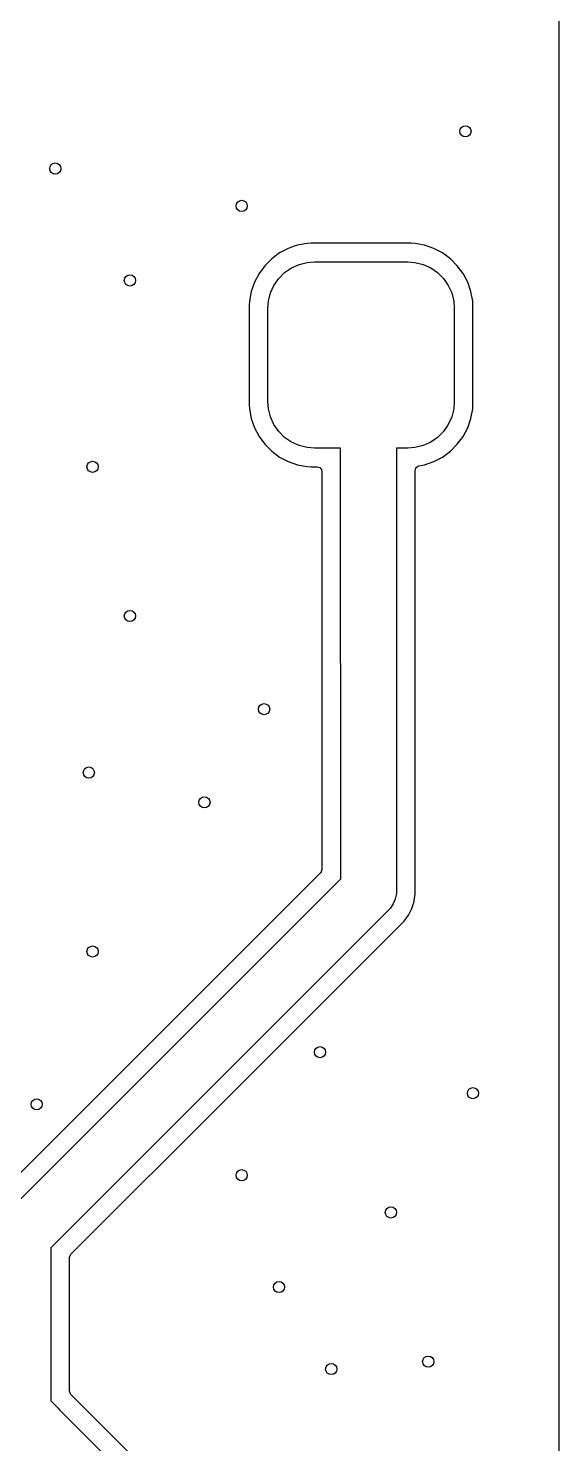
# Model space of a CAD drawing. Extents: x 105.5 to 175.5, y -124.6 to -35.5.
# Drawn here: x 161.28 to 175.5, y -103.2 to -65.24 of the extents above; entities that cross this region are included whole.
import ezdxf

# ---------------------------------------------------------------- set-up
doc = ezdxf.new("R2010")
doc.units = 0
doc.layers.add('BLACK', color=7, linetype='CONTINUOUS')

msp = doc.modelspace()

# ---------------------------------------------------------------- linework, layer by layer
at = {"layer": 'BLACK', "linetype": 'CONTINUOUS'}
for p, q in [((175.4995, -40.931324), (175.4995, -119.422662)), ((168.016071, -71.263651), (167.804968, -71.41945)), ((168.248021, -71.141061), (168.016071, -71.263651)), ((168.248024, -71.141059), (168.248021, -71.141061)), ((168.248026, -71.141059), (168.248024, -71.141059)), ((168.408354, -71.084958), (168.248026, -71.141059)), ((168.495672, -71.054404), (168.408354, -71.084958)), ((168.495677, -71.054403), (168.495672, -71.054404)), ((168.753445, -71.005631), (168.495677, -71.054403)), ((168.753456, -71.00563), (168.753445, -71.005631)), ((168.753457, -71.00563), (168.753456, -71.00563)), ((168.862608, -70.9995), (168.753457, -71.00563)), ((171.537392, -70.9995), (168.862608, -70.9995)), ((171.646543, -71.00563), (171.537392, -70.9995)), ((171.646544, -71.00563), (171.646543, -71.00563)), ((171.646554, -71.005631), (171.646544, -71.00563)), ((171.904322, -71.054403), (171.646554, -71.005631)), ((171.904327, -71.054404), (171.904322, -71.054403)), ((171.904332, -71.054405), (171.904327, -71.054404)), ((171.904333, -71.054406), (171.904332, -71.054405)), ((172.151974, -71.141059), (171.904333, -71.054406)), ((172.151977, -71.14106), (172.151974, -71.141059)), ((172.151978, -71.141061), (172.151977, -71.14106)), ((172.383928, -71.263651), (172.151978, -71.141061)), ((172.383929, -71.263652), (172.383928, -71.263651)), ((172.383933, -71.263654), (172.383929, -71.263652)), ((172.595031, -71.41945), (172.383933, -71.263654)), ((167.61945, -71.604968), (167.463651, -71.816071)), ((167.804968, -71.41945), (167.61945, -71.604968)), ((168.148905, -71.790444), (168.333115, -71.662824)), ((168.333115, -71.662824), (168.537151, -71.570146)), ((168.537151, -71.570146), (168.754457, -71.51539)), ((168.754457, -71.51539), (168.95, -71.5)), ((168.95, -71.5), (171.45, -71.5)), ((171.45, -71.5), (171.645543, -71.51539)), ((171.645543, -71.51539), (171.862849, -71.570146)), ((171.862849, -71.570146), (172.066885, -71.662824)), ((172.066885, -71.662824), (172.251095, -71.790444)), ((172.78055, -71.604969), (172.595031, -71.41945)), ((172.936346, -71.816067), (172.78055, -71.604969)), ((167.341061, -72.048021), (167.254404, -72.295672)), ((167.463651, -71.816071), (167.341061, -72.048021)), ((167.862824, -72.133115), (167.990444, -71.948905)), ((167.990444, -71.948905), (168.148905, -71.790444)), ((172.251095, -71.790444), (172.409556, -71.948905)), ((172.409556, -71.948905), (172.537176, -72.133115)), ((173.058941, -72.048026), (172.936346, -71.816067)), ((173.145594, -72.295667), (173.058941, -72.048026)), ((167.254403, -72.295677), (167.205631, -72.553445)), ((167.254404, -72.295672), (167.254403, -72.295677)), ((167.71539, -72.554457), (167.770146, -72.337151)), ((167.770146, -72.337151), (167.862824, -72.133115)), ((172.537176, -72.133115), (172.629854, -72.337151)), ((172.629854, -72.337151), (172.68461, -72.554457)), ((173.19437, -72.553457), (173.145594, -72.295667)), ((167.20563, -72.553458), (167.1995, -72.66261)), ((167.1995, -72.66261), (167.1995, -75.337389)), ((167.205631, -72.553445), (167.20563, -72.553458)), ((167.7, -72.75), (167.71539, -72.554457)), ((167.7, -75.25), (167.7, -72.75)), ((172.68461, -72.554457), (172.7, -72.75)), ((172.7, -72.75), (172.7, -75.25)), ((173.2005, -72.662608), (173.19437, -72.553457)), ((173.2005, -75.337392), (173.2005, -72.662608)), ((167.1995, -75.337389), (167.20563, -75.446541)), ((167.20563, -75.446541), (167.205631, -75.446554)), ((167.205631, -75.446554), (167.254403, -75.704322)), ((167.71539, -75.445543), (167.7, -75.25)), ((167.770146, -75.662849), (167.71539, -75.445543)), ((172.68461, -75.445543), (172.629854, -75.662849)), ((172.7, -75.25), (172.68461, -75.445543)), ((173.145594, -75.704333), (173.19437, -75.446543)), ((173.19437, -75.446543), (173.2005, -75.337392)), ((167.254403, -75.704322), (167.254404, -75.704327)), ((167.254404, -75.704327), (167.254405, -75.704332)), ((167.254405, -75.704332), (167.254406, -75.704333)), ((167.254406, -75.704333), (167.341059, -75.951974)), ((167.862824, -75.866885), (167.770146, -75.662849)), ((167.990444, -76.051095), (167.862824, -75.866885)), ((172.537176, -75.866885), (172.409556, -76.051095)), ((172.629854, -75.662849), (172.537176, -75.866885)), ((173.058941, -75.951974), (173.145594, -75.704333)), ((167.341059, -75.951974), (167.463654, -76.183933)), ((167.463654, -76.183933), (167.61945, -76.395031)), ((168.148905, -76.209556), (167.990444, -76.051095)), ((168.333115, -76.337176), (168.148905, -76.209556)), ((172.251095, -76.209556), (172.066885, -76.337176)), ((172.409556, -76.051095), (172.251095, -76.209556)), ((172.78055, -76.395031), (172.936346, -76.183933)), ((172.936346, -76.183933), (173.058941, -75.951974)), ((167.61945, -76.395031), (167.804969, -76.58055)), ((167.804969, -76.58055), (168.016067, -76.736346)), ((168.537151, -76.429854), (168.333115, -76.337176)), ((168.754457, -76.48461), (168.537151, -76.429854)), ((168.95, -76.5), (168.754457, -76.48461)), ((169.650186, -76.5), (168.95, -76.5)), ((169.653499, -88.053725), (169.650186, -76.5)), ((171.45, -76.5), (171.146596, -76.5)), ((171.146596, -76.5), (171.15, -88.367767)), ((171.645543, -76.48461), (171.45, -76.5)), ((171.862849, -76.429854), (171.645543, -76.48461)), ((172.066885, -76.337176), (171.862849, -76.429854)), ((172.383933, -76.736346), (172.595031, -76.58055)), ((172.595031, -76.58055), (172.78055, -76.395031)), ((168.016067, -76.736346), (168.248026, -76.858941)), ((168.248026, -76.858941), (168.495667, -76.945594)), ((168.495667, -76.945594), (168.495671, -76.945594)), ((168.495671, -76.945594), (168.495672, -76.945595)), ((168.495672, -76.945595), (168.495677, -76.945596)), ((168.495677, -76.945596), (168.753445, -76.994368)), ((168.753445, -76.994368), (168.753447, -76.994368)), ((168.753447, -76.994368), (168.753457, -76.99437)), ((168.753457, -76.99437), (168.862608, -77.0005)), ((168.862608, -77.0005), (169.0255, -77.0005)), ((169.0255, -77.0005), (169.092539, -77.020185)), ((169.092539, -77.020185), (169.138294, -77.072989)), ((171.6505, -77.096359), (171.670185, -77.02932)), ((171.670185, -77.02932), (171.722989, -76.983565)), ((171.722989, -76.983565), (171.751448, -76.974521)), ((171.751448, -76.974521), (171.90432, -76.945597)), ((171.90432, -76.945597), (171.904325, -76.945595)), ((171.904325, -76.945595), (171.904333, -76.945594)), ((171.904333, -76.945594), (172.151974, -76.858941)), ((172.151974, -76.858941), (172.383933, -76.736346)), ((169.138294, -77.072989), (169.1495, -77.1245)), ((169.1495, -77.1245), (169.1495, -87.798429)), ((171.6505, -88.466188), (171.6505, -77.096359)), ((169.113181, -87.88611), (160.301795, -96.697496)), ((160.657483, -97.054673), (169.653499, -88.053725)), ((169.129815, -87.865468), (169.113181, -87.88611)), ((169.1495, -87.798429), (169.129815, -87.865468)), ((171.146389, -88.44128), (171.117706, -88.58548)), ((171.15, -88.367767), (171.146389, -88.44128)), ((171.04602, -88.744394), (170.979759, -88.843562)), ((171.061441, -88.721315), (171.04602, -88.744394)), ((171.095585, -88.638884), (171.061441, -88.721315)), ((171.117706, -88.58548), (171.095585, -88.638884)), ((171.558884, -88.847793), (171.619709, -88.660593)), ((171.619709, -88.660593), (171.624533, -88.630136)), ((171.624533, -88.630136), (171.6505, -88.466188)), ((170.979759, -88.843562), (161.880563, -97.947744)), ((166.703288, -93.832952), (171.353829, -89.182412)), ((171.353829, -89.182412), (171.469524, -89.023172)), ((171.469524, -89.023172), (171.558884, -88.847793)), ((162.420702, -98.115538), (166.703288, -93.832952)), ((161.880563, -97.947744), (161.883649, -102.055878)), ((162.384383, -98.203219), (162.404068, -98.13618)), ((162.384383, -101.796779), (162.384383, -98.203219)), ((162.404068, -98.13618), (162.420702, -98.115538)), ((161.883649, -102.055878), (162.064214, -102.235786)), ((162.387217, -101.823137), (162.384383, -101.796779)), ((162.420702, -101.88446), (162.387217, -101.823137)), ((171.299423, -110.763181), (162.420702, -101.88446)), ((162.064214, -102.235786), (162.112764, -102.289352)), ((162.112764, -102.289352), (167.814214, -107.985786))]:
    msp.add_line(p, q, dxfattribs=at)
at = {"layer": 'BLACK'}
for centre in [(173, -68), (162, -69), (167, -70), (164, -72), (163, -77), (164, -81), (167.6, -83.5), (162.9, -85.2), (166, -86), (163, -90), (169.1, -92.7), (173.2, -93.8), (161.5, -94.1), (167, -96), (171, -97), (168, -99), (172, -101), (169.4, -101.2)]:
    msp.add_circle(centre, 0.15, dxfattribs=at)

doc.saveas('drawing.dxf')
